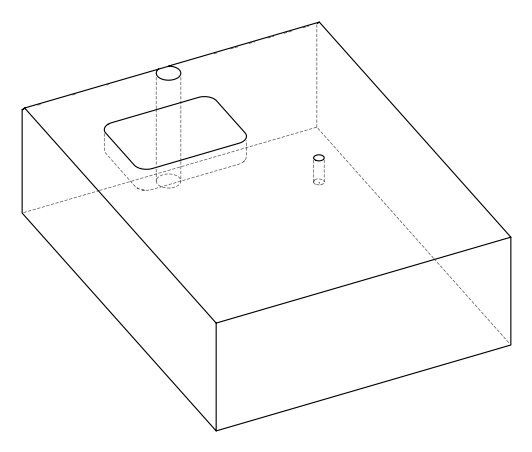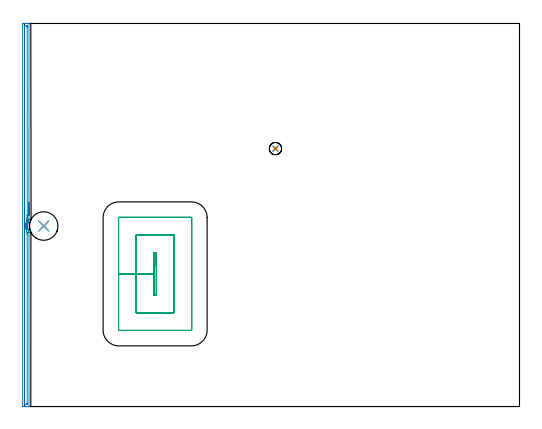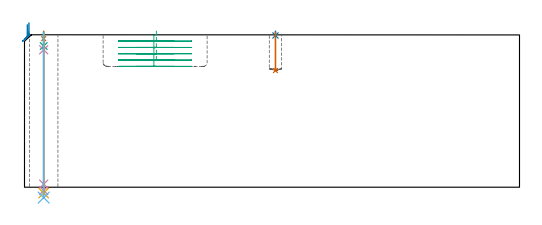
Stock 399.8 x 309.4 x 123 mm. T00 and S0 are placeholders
(PLAN: 9 operations, 7 tool changes, 13.5 min)
(1 SPOT_DRILL | STEP1HOLE | NXT0321_9005460120000 | 0.05 min | 183 mm3)
(2 SPOT_DRILL_1 | STEP1POCKET | NXT0321_9005460120000 | 0.03 min | 1 mm3)
(3 DRILL_BLIND_HOLE_INTO_CENTER | STEP1HOLE | NXT0301_125 | 0.05 min | 172 mm3)
(4 GUN_DRILL_THROUGH_HOLE | STEP1HOLE | UGT0307_001 | 0.55 min | 2212 mm3)
(5 SPADE_DRILL_TO_ENLARGE_THROUGH_HOLE | STEP1HOLE | UGT0306_005 | 0.52 min | 17699 mm3)
(6 DRILL_TO_ENLARGE_THROUGH_HOLE | STEP1HOLE | UGT0301_055 | 0.54 min | 30781 mm3)
(7 DRILL_BLIND_HOLE_INTO_CENTER_1 | STEP1POCKET | NXT0301_127 | 0.12 min | 2183 mm3)
(8 AREA_MILL | FG_CHAMFER_SURFACE | UGT0205_001 | 5.14 min | 4020 mm3)
(9 MILL_RECTANGULAR_POCKET | POCKET_RECTANGULAR_STRAIGHT | NXT0201_007 | Follow Part, ap 6.25, ae 75% | 6.53 min | 243811 mm3)
(TOOL NXT0321_9005460120000 | NC Spot Drill, 142deg, 12mm, Carbide, Uncoated | D12 PA142 FL30 Z2)
(TOOL NXT0301_125 | Carbide Drill 6mm [861.1-0600-018A1-GP GC34] | D6 PA150 FL18.7 Z2)
(TOOL UGT0307_001 | Gun Drill 5 mm | D5 PA130 FL24 Z1)
(TOOL UGT0306_005 | Spade Drill 14.5mm | D14.5 PA132 FL10 Z2)
(TOOL UGT0301_055 | Twist Drill 23 mm | D23 PA118 FL155 Z2)
(TOOL NXT0301_127 | Carbide Drill 10mm [861.1-1000-030A1-GP GC34] | D10 PA150 FL31.2 Z2)
(TOOL UGT0205_001 | Chamfer Mill 20 x 3 x 45 deg. | D20 FL50 Z2)
(TOOL NXT0201_007 | ENDMILL 25mm [R216.25-25050GCK54P 1620] | D25 R3 FL54 Z5)
(OP 1 SPOT_DRILL)
G17 G21 G94 G90
T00 M6
G54
G17 G0 G90 X15.5 Y145.8 S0 M3
G43 Z133. H0
G94 G81 G98 Z120. F250. R126.
G80
M5
M2
(OP 2 SPOT_DRILL_1)
G17 G21 G94 G90
T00 M6
G54
G17 G0 G90 X202.7 Y208.3 S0 M3
G43 Z133. H0
G94 G81 G98 Z122.57 F250. R126.
G80
M5
M2
(OP 3 DRILL_BLIND_HOLE_INTO_CENTER)
G17 G21 G94 G90
T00 M6
G54
G17 G0 G90 X15.5 Y145.8 S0 M3
G43 Z133. H1
G94 G81 G98 Z114. F250. R125.
G80
M5
M2
(OP 4 GUN_DRILL_THROUGH_HOLE)
G17 G21 G94 G90
T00 M6
G54
G17 G0 G90 X15.5 Y145.8 M8
G43 Z133. H0
Z120.19
S716 M3
G94 G1 Z111.004 F125. M26
G4 X.084
Z2.5 F250.
G4 X.084
Z-2.666 F125.
G4 X.084
M5
M9
G0 Z120.19
Z133.
M2
(OP 5 SPADE_DRILL_TO_ENLARGE_THROUGH_HOLE)
G17 G21 G94 G90
T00 M6
G54
G17 G0 G90 X15.5 Y145.8 S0 M3
G43 Z133. H0
G94 G73 G98 Z-4.728 F250. Q14.192 R125.
G80
M5
M2
(OP 6 DRILL_TO_ENLARGE_THROUGH_HOLE)
G17 G21 G94 G90
T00 M6
G54
G17 G0 G90 X15.5 Y145.8 S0 M3
G43 Z133. H0
G94 G73 G98 Z-8.41 F250. Q21.902 R125.
G80
M5
M2
(OP 7 DRILL_BLIND_HOLE_INTO_CENTER_1)
G17 G21 G94 G90
T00 M6
G54
G17 G0 G90 X202.7 Y208.3 S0 M3
G43 Z133. H1
G94 G81 G98 Z94.2 F250. R125.
G80
M5
M2
(OP 8 AREA_MILL)
G17 G21 G94 G90
T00 M6
G54
G17 G0 G90 X3.6 Y164.54 S1061 M3
G43 Z133. H0
G94 G1 Y164.502 Z132.128 F250.
Y164.388 Z131.263
Y164.199 Z130.412
Y163.937 Z129.58
Y163.603 Z128.774
Y163.2 Z128.
Y162.732 Z127.264
Y162.2 Z126.572
Y161.611 Z125.929
Y160.968 Z125.339
Y160.276 Z124.808
Y159.54 Z124.34
Y158.766 Z123.937
Y157.96 Z123.603
Y157.128 Z123.341
Y156.276 Z123.152
Y155.412 Z123.038
Y154.54 Z123.
Y151.574
X3.598 Y150.836 Z122.998
X3.593 Y150.706 Z122.993
X3.584 Y150.68 Z122.984
X3.529 Y150.544 Z122.928
X3.399 Y150.238 Z122.798
X3.323 Y150.048 Z122.722
X3.22 Y149.79 Z122.619
X3.197 Y149.725 Z122.596
X3.099 Y149.447 Z122.497
X3.064 Y149.341 Z122.462
X2.985 Y149.1 Z122.384
X2.946 Y148.958 Z122.345
X2.929 Y148.897 Z122.328
X2.869 Y148.658 Z122.268
X2.818 Y148.452 Z122.215
X2.752 Y148.151 Z122.151
X2.72 Y148.005 Z122.119
X2.642 Y147.559 Z122.041
X2.581 Y147.112 Z121.98
X2.578 Y147.077 Z121.977
X2.539 Y146.666 Z121.937
X2.516 Y146.219 Z121.908
Y146.214
X2.505 Y145.901 Z121.903
X2.503 Y145.822 Z121.9
X2.502 Y145.773
X2.504 Y145.696 Z121.901
X2.507 Y145.59 Z121.905
X2.516 Y145.327 Z121.91
X2.517 Y145.321 Z121.911
X2.542 Y144.88 Z121.94
X2.589 Y144.428 Z121.986
X2.65 Y143.987 Z122.049
X2.737 Y143.535 Z122.134
X2.76 Y143.434 Z122.158
X2.843 Y143.088 Z122.238
X2.946 Y142.643 Z122.346
X2.986 Y142.5 Z122.383
X3.038 Y142.344 Z122.433
X3.092 Y142.178 Z122.488
X3.109 Y142.126 Z122.505
X3.139 Y142.046 Z122.533
X3.164 Y141.973 Z122.561
X3.24 Y141.756 Z122.64
X3.308 Y141.587 Z122.708
X3.419 Y141.31 Z122.819
X3.557 Y140.99 Z122.957
X3.601 Y140.882 Z122.999
X3.6 Y140.858 Z123.
Y140.855
Y0.17
X3.598 Y0.01 Z122.988
X3.465 Y0.003 Z122.857
X3.324 Y0. Z122.724
X3.028 Z122.428
X2.363 Z121.757
X1.155 Z120.552
X0.612 Z120.007
X-0.866 Z118.529
X-1.138 Y0.002 Z118.258
X-1.357 Y0.006 Z118.039
X-1.492 Y0.01 Z117.904
X-1.496 Y0.251 Z117.902
X-1.499 Y0.616 Z117.901
X-1.5 Y0.986 Z117.9
Y308.26
X-1.499 Y308.784 Z117.901
X-1.496 Y309.149 Z117.902
X-1.492 Y309.39 Z117.904
X-1.138 Y309.4 Z118.258
X0.612 Z120.007
X1.155 Z120.552
X1.488 Z120.884
X2.03 Z121.426
X2.363 Z121.757
X3.325 Z122.724
X3.465 Y309.397 Z122.857
X3.598 Y309.39 Z122.989
X3.6 Y309.23 Z123.
Y154.54
X2.186 Z121.586
Y152.647
X2.185 Y151.755 Z121.585
X2.184 Y151.574 Z121.584
X2.181 Y151.396 Z121.581
X2.179 Y151.308 Z121.579
X2.162 Y151.23 Z121.562
X2.07 Y150.979 Z121.47
X1.961 Y150.68 Z121.361
X1.835 Y150.325 Z121.235
X1.664 Y149.787 Z121.064
X1.488 Y149.129 Z120.888
X1.444 Y148.938 Z120.844
X1.435 Y148.894 Z120.835
X1.302 Y148.19 Z120.702
X1.27 Y148.001 Z120.67
X1.189 Y147.412 Z120.589
X1.16 Y147.107 Z120.56
X1.121 Y146.588 Z120.521
X1.104 Y146.214 Z120.504
X1.094 Y145.723 Z120.494
X1.105 Y145.321 Z120.505
X1.134 Y144.788 Z120.534
X1.165 Y144.428 Z120.565
X1.243 Y143.784 Z120.643
X1.279 Y143.535 Z120.679
X1.446 Y142.683 Z120.846
X1.456 Y142.641 Z120.856
X1.488 Y142.506 Z120.888
X1.662 Y141.807 Z121.062
X1.678 Y141.748 Z121.078
X1.77 Y141.459 Z121.17
X1.985 Y140.855 Z121.385
X2.098 Y140.54 Z121.498
X2.179 Y140.318 Z121.579
X2.183 Y140.145 Z121.583
X2.184 Y139.962 Z121.584
X2.186 Y139.249 Z121.586
Y139.068
X2.185 Y2.584 Z121.585
X2.184 Y2.403 Z121.584
X2.18 Y2.047 Z121.58
X2.179 Y2.012 Z121.579
X2.119 Y2.008 Z121.519
X2.014 Y2.003 Z121.414
X1.882 Y2.001 Z121.282
X0.131 Z119.531
X-0.029 Y2.006 Z119.371
X-0.059 Y2.01 Z119.341
X-0.079 Y2.017 Z119.321
X-0.081 Y2.053 Z119.319
X-0.084 Y2.221 Z119.316
X-0.085 Y2.403 Z119.315
X-0.086 Y3.116 Z119.314
X-0.085 Y306.816 Z119.315
X-0.084 Y306.997 Z119.316
X-0.08 Y307.353 Z119.32
X-0.079 Y307.388 Z119.321
X-0.019 Y307.393 Z119.381
X0.086 Y307.397 Z119.486
X0.218 Y307.4 Z119.618
X1.969 Y307.399 Z121.369
X2.129 Y307.393 Z121.529
X2.159 Y307.39 Z121.559
X2.179 Y307.383 Z121.579
X2.18 Y307.347 Z121.58
X2.184 Y307.179 Z121.584
X2.185 Y306.997 Z121.585
X2.186 Y306.284 Z121.586
Y154.54
Y153.668 Z121.624
Y152.804 Z121.738
Y151.952 Z121.926
Y151.12 Z122.189
Y150.314 Z122.523
Y149.54 Z122.925
Y148.804 Z123.394
Y148.112 Z123.925
Y147.469 Z124.515
Y146.88 Z125.158
Y146.348 Z125.85
Y145.88 Z126.586
Y145.477 Z127.36
Y145.143 Z128.166
Y144.881 Z128.998
Y144.692 Z129.849
Y144.578 Z130.714
Y144.54 Z131.586
G0 Z133.
M5
M2
(OP 9 MILL_RECTANGULAR_POCKET)
G17 G21 G94 G90
T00 M6
G54
G17 G0 G90 X106.5 Y113.209 S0 M3
G43 Z133.115 H1
Z126.115
G94 G1 Y124.3 Z123.143 F250.
X104.5 Z122.607
Y107.15 Z118.012
Y90. F500.
X106.5
Y124.3
X104.5
Y107.15
X90.25
Y75.75
X120.75
Y138.55
X90.25
Y107.15
X76.
Y61.7
G3 X76.2 Y61.5 R0.2
G1 X134.8
G3 X135. Y61.7 R0.2
G1 Y152.6
G3 X134.8 Y152.8 R0.2
G1 X76.2
G3 X76. Y152.6 R0.2
G1 Y107.15
Y106.15
G0 X106.5 Y113.209 Z121.012
G1 Y124.3 Z118.04 F250.
X104.5 Z117.504
Y107.15 Z112.909
Y90. F500.
X106.5
Y124.3
X104.5
Y107.15
X90.25
Y75.75
X120.75
Y138.55
X90.25
Y107.15
X76.
Y61.7
G3 X76.2 Y61.5 R0.2
G1 X134.8
G3 X135. Y61.7 R0.2
G1 Y152.6
G3 X134.8 Y152.8 R0.2
G1 X76.2
G3 X76. Y152.6 R0.2
G1 Y107.15
Y106.15
G0 X106.5 Y113.209 Z115.909
G1 Y124.3 Z112.937 F250.
X104.5 Z112.401
Y107.15 Z107.806
Y90. F500.
X106.5
Y124.3
X104.5
Y107.15
X90.25
Y75.75
X120.75
Y138.55
X90.25
Y107.15
X76.
Y61.7
G3 X76.2 Y61.5 R0.2
G1 X134.8
G3 X135. Y61.7 R0.2
G1 Y152.6
G3 X134.8 Y152.8 R0.2
G1 X76.2
G3 X76. Y152.6 R0.2
G1 Y107.15
Y106.15
G0 X106.5 Y113.209 Z110.806
G1 Y124.3 Z107.834 F250.
X104.5 Z107.298
Y107.15 Z102.703
Y90. F500.
X106.5
Y124.3
X104.5
Y107.15
X90.25
Y75.75
X120.75
Y138.55
X90.25
Y107.15
X76.
Y61.7
G3 X76.2 Y61.5 R0.2
G1 X134.8
G3 X135. Y61.7 R0.2
G1 Y152.6
G3 X134.8 Y152.8 R0.2
G1 X76.2
G3 X76. Y152.6 R0.2
G1 Y107.15
Y106.15
G0 X106.5 Y113.209 Z105.703
G1 Y124.3 Z102.731 F250.
X104.5 Z102.195
Y107.15 Z97.6
Y90. F500.
X106.5
Y124.3
X104.5
Y107.15
X90.25
Y75.75
X120.75
Y138.55
X90.25
Y107.15
X76.
Y61.7
G3 X76.2 Y61.5 R0.2
G1 X134.8
G3 X135. Y61.7 R0.2
G1 Y152.6
G3 X134.8 Y152.8 R0.2
G1 X76.2
G3 X76. Y152.6 R0.2
G1 Y107.15
Y106.15
G0 Z133.115
M5
M2
